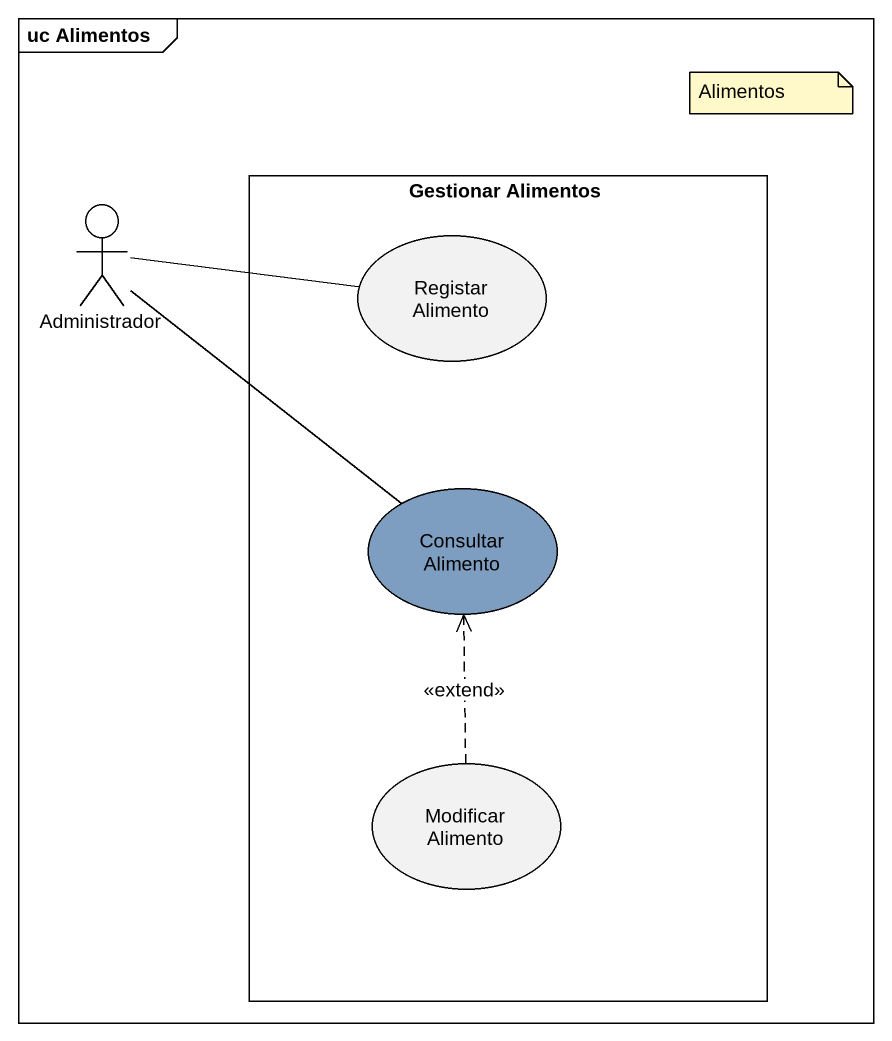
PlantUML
@startuml
mainframe uc Alimentos
actor Administrador
rectangle "Gestionar Alimentos" as Gestionar_Alimentos {
  usecase "Registar Alimento" as Registar_Alimento
  usecase "Consultar Alimento" as Consultar_Alimento #7D9EC0
  usecase "Modificar Alimento" as Modificar_Alimento
}
Administrador -right- Registar_Alimento
Administrador -- Consultar_Alimento
Modificar_Alimento .up.> Consultar_Alimento : <<extend>>
note as N1
  Alimentos
end note
@enduml
